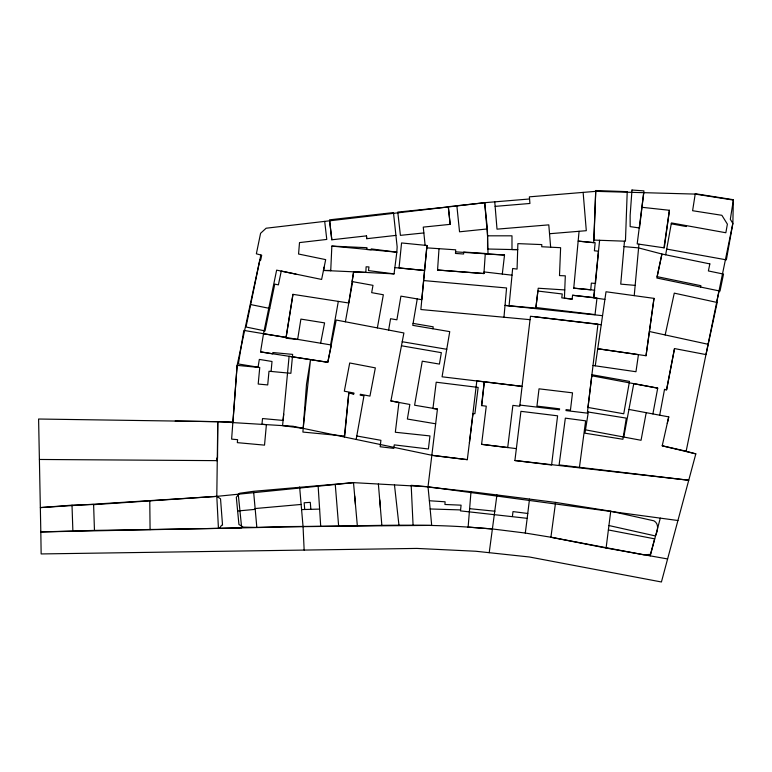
<?xml version="1.0" encoding="UTF-8"?>
<svg xmlns="http://www.w3.org/2000/svg" width="772" height="772" viewBox="0 0 772 772"><rect width="100%" height="100%" fill="white"/><g stroke="black" fill="none" stroke-linecap="round" stroke-linejoin="round"><path stroke-width="1.16" d="M216.604 460.633L216.662 458.192L217.54 458.172L217.772 421.686L175.205 421.049M666.699 249.086L726.375 259.855L732.86 223.378L733.342 200.073L695.205 194.09L595.733 191.35L593.697 242.697L578.16 241.125L595.144 242.717L594.392 250.794L598.493 251.18L595.473 283.488L591.362 283.102L590.734 289.751L573.75 288.159L579.077 231.291M330.725 270.789L331.844 246.104L366.97 247.696L366.893 249.549L371.158 249.742L371.264 248.902L396.827 252.174L394.058 273.886L353.624 271.821L348.79 303.01L292.906 294.335L286.094 337.403L263.503 333.784M530.055 319.666L420.865 309.524L426.733 247.851L455.692 249.819L455.451 253.448L463.615 254.007L463.75 252.019L485.298 253.477L483.938 273.549L437.56 270.026L439.017 248.69M260.868 255.03L237.12 365.388L232.97 421.908L38.6 419.022L40.819 531.927L303.058 526.629C358.112 526.301 413.174 523.291 468.131 527.102L470.997 491.696L428.045 487.064M624.48 241.173L620.736 284.125L635.124 285.379M634.227 295.647L638.936 244.164M503.962 317.244L506.577 287.966L423.596 280.554M271.078 371.448L272.014 361.479L259.324 359.414L258.06 367.192L238.355 363.988L243.827 330.406L331.362 345.007L327.791 362.29L289.104 356.307L282.591 425.613L303.184 428.383L310.508 359.646L306.494 384.398L302.904 432.069L344.708 436.045L348.809 392.996L353.75 393.942L353.923 393.035L344.331 391.201L349.716 362.975L375.346 367.877L369.952 396.104L360.36 394.27L360.186 395.158L363.959 395.872L356.153 439.451M602.546 315.68L505.013 305.403L509.076 305.789L512.656 268.511L517.066 269.081L517.877 243.624L541.809 244.589L541.722 246.75L560.617 247.696L559.497 275.594L565.316 275.826L564.419 298.204L572.149 299.102L572.563 295.261L593.764 297.567L594.633 290.204L573.75 288.159M283.71 414.062L283.083 420.431L262.538 418.549L261.959 424.243L266.398 424.639L264.526 445.135L237.332 442.645L237.612 439.664L231.619 439.123L237.12 365.388L259.749 367.501L258.195 384.041L267.71 384.938L268.994 371.245L290.88 373.301L292.646 354.387L272.854 352.534L272.728 353.865L260.55 351.887L263.532 333.61L276.637 270.132L296.091 274.156M394.859 267.604L424.494 270.47L399.047 267.923L401.556 242.948L426.993 245.496L421.792 299.69L400.919 296.139L396.895 319.811L390.555 318.73L388.625 330.049M344.331 436.981L348.809 392.996L353.75 393.952M599.603 240.285L593.736 297.77L604.91 299.401M642.246 207.33L669.43 210.283L664.277 247.86L637.18 243.904L643.751 192.672M401.45 345.769L441.352 352.669L439.422 364.085L422.265 361.18L414.593 405.213L437.444 409.083L428.016 486.775L429.377 500.748L445.106 501.8L444.923 504.483L461.087 505.168L460.469 510.89L527.179 518.33L529.505 499.05L470.997 491.696M481.776 405.618L484.295 381.754L476.816 380.963L469.405 442.8M426.733 247.851L426.993 245.496M502.311 274.05L504.521 255.021L455.557 251.855M489.216 552.694L496.936 494.9M514.905 460.517L520.926 411.331L557.596 415.818L551.575 465.014L514.905 460.517L688.749 480.242L559.111 464.918L565.345 418.144L585.639 420.846L579.405 467.62M512.396 516.507L513.004 511.595L527.797 513.476M431.712 455.364L467.311 459.658L473.033 413.493L474.896 413.724L478.157 387.419L436.209 382.217L432.947 408.523L437.444 409.083M667.606 558.947L606.097 548.043L610.739 511.209L555.589 502.408L529.621 499.117M608.375 529.959L654.627 538.837L650.468 554.364L643.896 554.836L550.909 537.235L525.307 533.047L527.179 518.33M555.589 502.408L550.909 537.235L606.097 548.043M593.021 365.494L635.964 371.728L638.444 354.637L597.74 348.741L646.029 355.738L654 298.368L606.02 291.758L595.26 365.822M646.029 355.738L654 298.368M663.949 247.812L669.43 210.283M353.624 271.821L352.128 281.577L372.992 285.35L371.67 292.646L383.346 294.759L377.363 327.897M292.993 294.354L285.968 338.194L297.635 339.497L300.897 319.097L324.587 322.889L320.631 343.183M417.256 298.918L412.759 325.35L449.748 331.632L442.067 376.804L522.075 386.386L519.768 406.236L512.878 405.387L507.706 447.557L481.583 444.354L486.273 406.168L481.496 405.589L484.295 381.754L522.075 386.386L530.461 316.259L601.234 324.722M432.87 328.766L433.208 326.817L413.088 323.391M330.609 344.862L338.319 301.379M345.393 321.789L352.64 281.674M665.667 254.799L671.418 222.925L725.844 232.748L727.388 224.15L721.868 215.301L692.6 210.717L695.263 193.733L733.4 199.716L730.331 219.306L732.86 223.378L686.134 451.282L695.823 453.868L661.421 581.982L529.38 556.988L475.735 551.247L416.909 548.419L41.148 553.939L40.81 531.29M686.385 225.627L686.221 226.534L671.254 223.832M623.766 437.029L633.764 383.655L657.715 388.123L652.89 413.937M628.939 409.44L646.212 412.673L641.049 440.281L584.462 429.657M659.693 415.211L664.518 389.397L666.651 389.792L674.506 348.568L706.013 354.589L717.169 302.479L674.274 293.138L665.174 334.952M435.63 423.789L407.375 419.042L409.845 404.46L390.902 400.986L403.901 332.973L336.196 320.033L327.791 362.29L260.55 351.887M674.506 348.568L666.526 389.792L664.509 389.416M394.058 273.886L368.495 270.615L368.968 266.929L366.111 266.794L365.851 272.381L323.468 270.451L325.688 259.624L298.561 254.027L299.507 242.591L326.778 239.436L324.694 221.381M529.553 198.983L484.681 202.689L266.118 228.222L260.589 233.289L256.362 253.805L261.689 255.252L260.685 260.077L259.865 259.903L246.017 327L265.047 330.927L269.698 308.424M324.163 267.093L321.615 279.445L281.249 271.078L278.402 284.868L274.764 284.115L269.785 308.443L250.659 304.564M700.59 287.059L700.879 285.679L657.117 276.646L661.932 254.027L638.396 247.86L624.008 246.606M716.667 302.363L719.041 290.87M695.823 453.868L662.212 445.801L668.726 416.88L646.212 412.673M667.269 423.365L668.774 416.89M650.198 555.927L660.311 518.137M94.464 530.403L219.441 528.386L221.554 525.269L222.529 525.153L220.531 498.808L216.797 496.367L40.347 507.6L72.008 505.158L93.605 504.473L94.464 530.403L40.819 531.927M329.586 220.811L331.806 239.793L366.459 235.875L366.758 238.702L395.92 235.392M677.932 520.511L428.016 486.775L353.499 482.645L253.583 491.301L239.523 493.269L236.319 497.303L238.934 524.506L243.383 527.131L256.835 527.43L284.337 526.601L431.693 525.385L429.377 500.748M423.857 232.941L400.407 235.354L397.773 212.088L448.378 206.935L450.163 224.353L423.259 227.113L425.121 245.313M487.383 228.946L459.533 231.803L456.86 205.738L484.691 202.746L487.383 228.946L488.02 254.065M237.554 510.996L255.214 509.366L256.806 527.064M253.612 491.725L255.127 508.545L301.148 504.444M456.879 205.941L448.262 206.664L450.163 224.353M495.132 206.375L529.93 203.47L529.38 196.841L595.733 191.35M549.529 233.733L586.305 230.693L583.13 192.392M93.605 504.666L216.797 496.367L353.499 482.645L357.349 525.857M301.591 509.578L319.608 509.095M484.681 202.689L487.557 235.817L511.981 235.817L511.981 249.549L517.684 249.549M323.468 270.451L330.734 270.451M39.401 459.465L217.27 460.643M517.684 249.674L487.557 249.009L487.557 235.817M430.158 508.97L460.566 509.916M485.26 253.969L504.521 255.021M564.747 289.925L538.229 288.236L535.836 308.096L509.076 305.789M437.56 270.026L483.938 273.549L484.034 271.927L512.01 275.179M492.507 528.974L468.131 527.102L492.507 528.974L525.307 533.047M428.016 486.775L411.187 485.327L413.039 524.506M331.844 246.104L396.827 252.174L397.155 246.895L393.469 212.58L329.548 219.837L331.806 239.793M469.627 508.68L494.929 511.209M534.784 316.771L597.962 324.143L587.318 413.136L565.982 410.579L566.098 409.604L570.44 410.125L572.515 392.832L539.02 388.827L536.955 406.111L559.584 408.822L559.468 409.807L519.913 405.068M572.563 295.261L596.988 298.156L595.029 314.59L535.903 307.517L537.91 291.054L562.248 293.978L561.784 297.857L572.149 299.102M481.593 444.315L516.362 448.619M467.311 459.658L431.731 455.248L292.993 426.25L217.772 421.686L216.797 496.367L218.437 528.395L241.684 527.874L238.249 494.215M402.222 341.726L446.747 349.291M390.912 400.938L398.941 402.386L395.332 432.252L429.965 435.929L428.392 448.995L394.26 444.875L393.836 448.387L380.133 446.737L380.914 440.31L356.78 435.987M591.786 375.781L657.705 388.142M649.474 331.526L708.069 344.283M610.748 511.209L653.923 520.82C659.51 523.966 657.619 531.261 655.389 535.942L608.944 525.539M662.212 445.801L686.154 451.195M394.473 484.922L398.989 525.529M366.459 235.875L366.758 238.702M255.127 508.545L255.214 509.366M354.686 495.913L355.458 504.637M379.756 499.831L380.442 507.802M299.632 486.987L303.058 526.629L304.149 550.069M378.377 484.025L381.87 525.607M304.728 509.491L304.149 502.775L310.276 502.35L310.855 509.327M550.648 247.194L548.796 224.864L497.014 229.149L494.756 201.859M335.27 484.517L338.628 525.915M318.122 485.675L320.708 526.34M72.008 505.158L72.877 530.856M149.778 501.317L150.086 529.669M595.733 190.53L593.957 240.082L625.445 241.211L627.221 191.659L595.733 190.53M631.988 190.018L630.135 215.427L630.164 226.621L639.505 227.981L643.935 190.887L631.988 190.018M591.912 374.729L587.965 407.442L623.747 413.782L629.489 381.387L591.912 374.729M588.332 412.036L584.944 433.188L622.917 439.268L626.304 418.125L588.332 412.036M709.844 263.908L708.387 270.953L723.518 274.089L720.015 291.073L656.837 278.026L661.932 254.027L709.844 263.908"/></g></svg>
